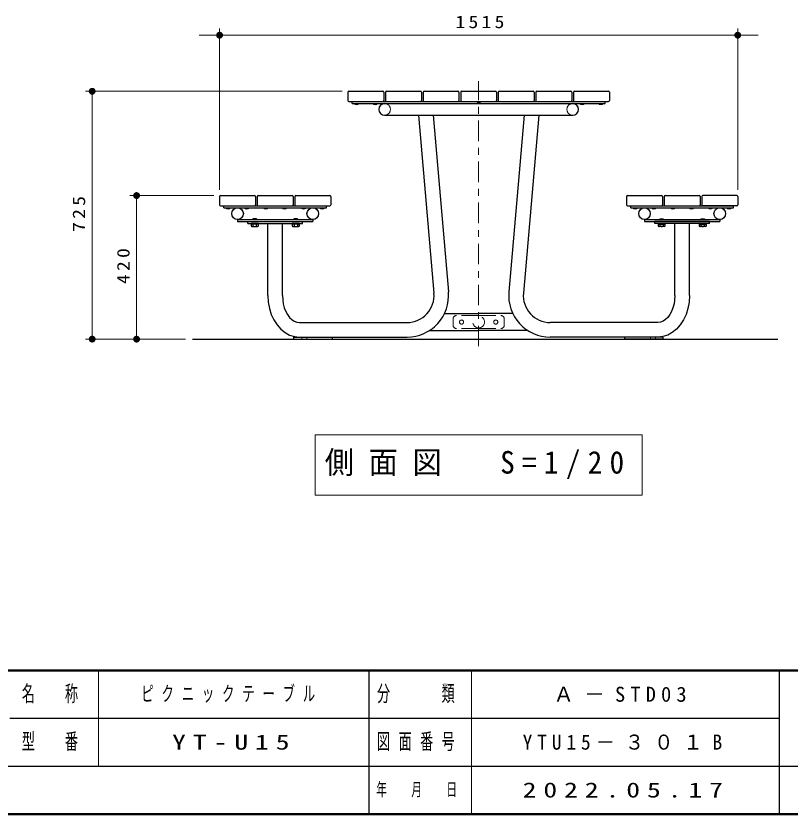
# Model space of a CAD drawing. Units: millimetres on the paper, scale 1:20. Extents: x -365 to 0, y 0 to 257.
# Drawn here: x -181.6 to -68.4, y 0 to 116.7 of the extents above; entities that cross this region are included whole.
import ezdxf

# ---------------------------------------------------------------- set-up
doc = ezdxf.new("R2010")
doc.units = ezdxf.units.MM
doc.linetypes.add('USER1', pattern=[4.5, 2.5, -2])
doc.linetypes.add('USER2', pattern=[6, 3, -1, 1, -1])
doc.layers.add('1_20', color=7, linetype='Continuous', lineweight=25)
doc.layers.add('LY_3', color=7, linetype='Continuous', lineweight=13)
doc.layers.add('LY_4', color=7, linetype='Continuous')
doc.styles.add('ＭＳ ゴシック', font='')
doc.styles.get('ＭＳ ゴシック').set_extended_font_data('MS Gothic')

# ---------------------------------------------------------------- blocks, each defined once
blk = doc.blocks.new('filled_dot')
at = {"color": 0, "linetype": 'Continuous', "lineweight": -2, "const_width": 1.25}
blk.add_lwpolyline([(-0.625, 0, 1), (0.625, 0, 1)], format="xyb", close=True, dxfattribs=at)

msp = doc.modelspace()

# ---------------------------------------------------------------- linework, layer by layer
at = {"layer": '1_20', "lineweight": 13}
for p, q in [((-151.809, 91.303), (-151.809, 114.906)), ((-76.059, 91.303), (-76.059, 114.906)), ((-154.809, 113.906), (-73.059, 113.906)), ((-133.909, 105.703), (-171.437, 105.703)), ((-170.437, 69.453), (-170.437, 105.703)), ((-132.159, 103.878), (-132.159, 103.903)), ((-131.459, 103.903), (-132.159, 103.903)), ((-131.459, 103.878), (-132.159, 103.878)), ((-131.459, 103.878), (-131.459, 103.903)), ((-129.409, 103.878), (-129.409, 103.903)), ((-128.709, 103.903), (-129.409, 103.903)), ((-128.709, 103.878), (-129.409, 103.878)), ((-128.709, 103.878), (-128.709, 103.903)), ((-99.159, 103.878), (-99.159, 103.903)), ((-98.459, 103.903), (-99.159, 103.903)), ((-98.459, 103.878), (-99.159, 103.878)), ((-98.459, 103.878), (-98.459, 103.903)), ((-96.409, 103.878), (-96.409, 103.903)), ((-95.709, 103.903), (-96.409, 103.903)), ((-95.709, 103.878), (-96.409, 103.878)), ((-95.709, 103.878), (-95.709, 103.903)), ((-152.659, 90.453), (-164.945, 90.453)), ((-163.945, 69.453), (-163.945, 90.453)), ((-150.909, 88.628), (-150.909, 88.653)), ((-150.209, 88.653), (-150.909, 88.653)), ((-150.209, 88.628), (-150.909, 88.628)), ((-150.209, 88.628), (-150.209, 88.653)), ((-148.159, 88.628), (-148.159, 88.653)), ((-147.459, 88.653), (-148.159, 88.653)), ((-147.459, 88.628), (-148.159, 88.628)), ((-147.459, 88.628), (-147.459, 88.653)), ((-145.409, 88.628), (-145.409, 88.653)), ((-144.709, 88.653), (-145.409, 88.653)), ((-144.709, 88.628), (-145.409, 88.628)), ((-144.709, 88.628), (-144.709, 88.653)), ((-142.659, 88.628), (-142.659, 88.653)), ((-141.959, 88.653), (-142.659, 88.653)), ((-141.959, 88.628), (-142.659, 88.628)), ((-141.959, 88.628), (-141.959, 88.653)), ((-139.909, 88.628), (-139.909, 88.653)), ((-139.209, 88.653), (-139.909, 88.653)), ((-139.209, 88.628), (-139.909, 88.628)), ((-139.209, 88.628), (-139.209, 88.653)), ((-137.159, 88.628), (-137.159, 88.653)), ((-136.459, 88.653), (-137.159, 88.653)), ((-136.459, 88.628), (-137.159, 88.628)), ((-136.459, 88.628), (-136.459, 88.653)), ((-91.409, 88.628), (-91.409, 88.653)), ((-90.709, 88.653), (-91.409, 88.653)), ((-90.709, 88.628), (-91.409, 88.628)), ((-90.709, 88.628), (-90.709, 88.653)), ((-88.659, 88.628), (-88.659, 88.653)), ((-87.959, 88.653), (-88.659, 88.653)), ((-87.959, 88.628), (-88.659, 88.628)), ((-87.959, 88.628), (-87.959, 88.653)), ((-85.909, 88.628), (-85.909, 88.653)), ((-85.209, 88.653), (-85.909, 88.653)), ((-85.209, 88.628), (-85.909, 88.628)), ((-85.209, 88.628), (-85.209, 88.653)), ((-83.159, 88.628), (-83.159, 88.653)), ((-82.459, 88.653), (-83.159, 88.653)), ((-82.459, 88.628), (-83.159, 88.628)), ((-82.459, 88.628), (-82.459, 88.653)), ((-80.409, 88.628), (-80.409, 88.653)), ((-80.409, 88.653), (-79.709, 88.653)), ((-80.409, 88.628), (-79.709, 88.628)), ((-79.709, 88.628), (-79.709, 88.653)), ((-77.659, 88.628), (-77.659, 88.653)), ((-77.659, 88.653), (-76.959, 88.653)), ((-77.659, 88.628), (-76.959, 88.628)), ((-76.959, 88.628), (-76.959, 88.653)), ((-156.782, 69.453), (-171.437, 69.453)), ((-156.782, 69.453), (-164.945, 69.453)), ((-137.834, 55.435), (-137.834, 46.635)), ((-90.034, 55.435), (-137.834, 55.435)), ((-90.034, 46.635), (-90.034, 55.435)), ((-137.834, 46.635), (-90.034, 46.635))]:
    msp.add_line(p, q, dxfattribs=at)
at = {"layer": '1_20', "linetype": 'USER2', "lineweight": 13}
msp.add_line((-113.934, 68.413), (-113.934, 107.164), dxfattribs=at)
at = {"layer": '1_20', "color": 70}
for p, q in [((-133.059, 105.553), (-133.059, 104.353)), ((-132.909, 105.703), (-127.959, 105.703)), ((-127.809, 105.553), (-127.809, 104.353)), ((-127.559, 105.553), (-127.559, 104.353)), ((-127.409, 105.703), (-122.459, 105.703)), ((-122.309, 105.553), (-122.309, 104.353)), ((-122.059, 105.553), (-122.059, 104.353)), ((-121.909, 105.703), (-116.959, 105.703)), ((-116.809, 105.553), (-116.809, 104.353)), ((-116.559, 105.553), (-116.559, 104.353)), ((-116.409, 105.703), (-111.459, 105.703)), ((-111.309, 105.553), (-111.309, 104.353)), ((-111.059, 105.553), (-111.059, 104.353)), ((-110.909, 105.703), (-105.959, 105.703)), ((-105.809, 105.553), (-105.809, 104.353)), ((-105.559, 105.553), (-105.559, 104.353)), ((-105.409, 105.703), (-100.459, 105.703)), ((-100.309, 105.553), (-100.309, 104.353)), ((-100.059, 105.553), (-100.059, 104.353)), ((-99.909, 105.703), (-94.959, 105.703)), ((-94.809, 105.553), (-94.809, 104.353)), ((-132.909, 104.203), (-127.959, 104.203)), ((-127.409, 104.203), (-122.459, 104.203)), ((-121.909, 104.203), (-116.959, 104.203)), ((-116.409, 104.203), (-111.459, 104.203)), ((-110.909, 104.203), (-105.959, 104.203)), ((-105.409, 104.203), (-100.459, 104.203)), ((-99.909, 104.203), (-94.959, 104.203)), ((-151.809, 90.303), (-151.809, 89.103)), ((-151.659, 90.453), (-146.709, 90.453)), ((-146.559, 90.303), (-146.559, 89.103)), ((-146.309, 90.303), (-146.309, 89.103)), ((-146.159, 90.453), (-141.209, 90.453)), ((-141.059, 90.303), (-141.059, 89.103)), ((-140.809, 90.303), (-140.809, 89.103)), ((-140.659, 90.453), (-135.709, 90.453)), ((-135.559, 90.303), (-135.559, 89.103)), ((-92.309, 90.303), (-92.309, 89.103)), ((-92.159, 90.453), (-87.209, 90.453)), ((-87.059, 90.303), (-87.059, 89.103)), ((-86.809, 90.303), (-86.809, 89.103)), ((-86.659, 90.453), (-81.709, 90.453)), ((-81.559, 90.303), (-81.559, 89.103)), ((-81.309, 90.303), (-81.309, 89.103)), ((-76.209, 90.453), (-81.159, 90.453)), ((-76.059, 90.303), (-76.059, 89.103)), ((-151.659, 88.953), (-146.709, 88.953)), ((-146.159, 88.953), (-141.209, 88.953)), ((-140.659, 88.953), (-135.709, 88.953)), ((-92.159, 88.953), (-87.209, 88.953)), ((-86.659, 88.953), (-81.709, 88.953)), ((-76.209, 88.953), (-81.159, 88.953))]:
    msp.add_line(p, q, dxfattribs=at)
at = {"layer": '1_20', "color": 4}
for p, q in [((-132.434, 104.203), (-95.434, 104.203)), ((-132.434, 103.903), (-132.434, 104.203)), ((-132.434, 103.903), (-95.434, 103.903)), ((-95.434, 103.903), (-95.434, 104.203)), ((-127.684, 102.203), (-100.184, 102.203)), ((-151.184, 88.653), (-151.184, 88.953)), ((-151.184, 88.953), (-136.184, 88.953)), ((-136.184, 88.653), (-136.184, 88.953)), ((-91.684, 88.653), (-91.684, 88.953)), ((-91.684, 88.953), (-76.684, 88.953)), ((-76.684, 88.653), (-76.684, 88.953)), ((-151.184, 88.653), (-136.184, 88.653)), ((-91.684, 88.653), (-76.684, 88.653)), ((-149.184, 86.953), (-138.184, 86.953)), ((-149.184, 86.953), (-149.184, 86.653)), ((-149.184, 86.653), (-138.184, 86.653)), ((-138.184, 86.953), (-138.184, 86.653)), ((-89.684, 86.953), (-78.684, 86.953)), ((-89.684, 86.953), (-89.684, 86.653)), ((-89.684, 86.653), (-78.684, 86.653)), ((-78.684, 86.953), (-78.684, 86.653))]:
    msp.add_line(p, q, dxfattribs=at)
at = {"layer": '1_20'}
for p, q in [((-114.134, 104.003), (-114.165, 103.903)), ((-114.134, 104.003), (-113.734, 104.003)), ((-113.734, 104.003), (-114.134, 104.003)), ((-113.734, 104.003), (-113.703, 103.903)), ((-146.434, 87.053), (-146.934, 87.053)), ((-146.934, 87.053), (-146.934, 86.953)), ((-146.434, 87.053), (-146.434, 86.953)), ((-140.434, 87.053), (-140.934, 87.053)), ((-140.934, 87.053), (-140.934, 86.953)), ((-140.434, 87.053), (-140.434, 86.953)), ((-87.434, 87.053), (-86.934, 87.053)), ((-87.434, 87.053), (-87.434, 86.953)), ((-86.934, 87.053), (-86.934, 86.953)), ((-81.434, 87.053), (-80.934, 87.053)), ((-81.434, 87.053), (-81.434, 86.953)), ((-80.934, 87.053), (-80.934, 86.953)), ((-147.209, 86.253), (-147.209, 86.353)), ((-146.159, 86.353), (-147.209, 86.353)), ((-146.159, 86.253), (-147.209, 86.253)), ((-147.175, 86.253), (-147.175, 85.978)), ((-147.175, 85.978), (-147.097, 85.933)), ((-147.097, 85.933), (-146.272, 85.933)), ((-146.93, 86.253), (-146.93, 85.978)), ((-146.439, 86.253), (-146.439, 85.978)), ((-146.193, 85.978), (-146.272, 85.933)), ((-146.193, 86.253), (-146.193, 85.978)), ((-146.159, 86.353), (-146.159, 86.253)), ((-141.209, 86.253), (-141.209, 86.353)), ((-140.159, 86.353), (-141.209, 86.353)), ((-140.159, 86.253), (-141.209, 86.253)), ((-141.175, 86.253), (-141.175, 85.978)), ((-141.175, 85.978), (-141.097, 85.933)), ((-141.097, 85.933), (-140.272, 85.933)), ((-140.93, 86.253), (-140.93, 85.978)), ((-140.439, 86.253), (-140.439, 85.978)), ((-140.193, 85.978), (-140.272, 85.933)), ((-140.193, 86.253), (-140.193, 85.978)), ((-140.159, 86.353), (-140.159, 86.253)), ((-87.709, 86.353), (-87.709, 86.253)), ((-87.709, 86.353), (-86.659, 86.353)), ((-87.709, 86.253), (-86.659, 86.253)), ((-87.675, 86.253), (-87.675, 85.978)), ((-87.675, 85.978), (-87.597, 85.933)), ((-86.772, 85.933), (-87.597, 85.933)), ((-87.43, 86.253), (-87.43, 85.978)), ((-86.939, 86.253), (-86.939, 85.978)), ((-86.693, 85.978), (-86.772, 85.933)), ((-86.693, 86.253), (-86.693, 85.978)), ((-86.659, 86.253), (-86.659, 86.353)), ((-81.709, 86.353), (-81.709, 86.253)), ((-81.709, 86.353), (-80.659, 86.353)), ((-81.709, 86.253), (-80.659, 86.253)), ((-81.675, 86.253), (-81.675, 85.978)), ((-81.675, 85.978), (-81.597, 85.933)), ((-80.772, 85.933), (-81.597, 85.933)), ((-81.43, 86.253), (-81.43, 85.978)), ((-80.939, 86.253), (-80.939, 85.978)), ((-80.693, 85.978), (-80.772, 85.933)), ((-80.693, 86.253), (-80.693, 85.978)), ((-80.659, 86.253), (-80.659, 86.353)), ((-155.782, 69.453), (-70.189, 69.453))]:
    msp.add_line(p, q, dxfattribs=at)
at = {"layer": '1_20', "color": 2}
for p, q in [((-122.751, 102.203), (-120.473, 76.163)), ((-120.608, 102.203), (-118.346, 76.349)), ((-107.26, 102.203), (-109.522, 76.349)), ((-105.117, 102.203), (-107.395, 76.163)), ((-147.684, 86.653), (-139.684, 86.653)), ((-147.684, 86.353), (-147.684, 86.653)), ((-139.684, 86.353), (-139.684, 86.653)), ((-80.184, 86.653), (-88.184, 86.653)), ((-88.184, 86.353), (-88.184, 86.653)), ((-80.184, 86.353), (-80.184, 86.653)), ((-147.684, 86.353), (-139.684, 86.353)), ((-144.752, 75.82), (-144.752, 86.353)), ((-142.617, 75.82), (-142.617, 86.353)), ((-80.184, 86.353), (-88.184, 86.353)), ((-85.252, 75.82), (-85.252, 86.353)), ((-83.117, 75.82), (-83.117, 86.353)), ((-118.917, 73.203), (-113.934, 73.203)), ((-108.952, 73.203), (-113.934, 73.203)), ((-140.149, 71.888), (-124.391, 71.888)), ((-87.72, 71.888), (-103.478, 71.888)), ((-121.131, 70.703), (-113.934, 70.703)), ((-106.737, 70.703), (-113.934, 70.703)), ((-140.934, 69.453), (-140.934, 69.753)), ((-140.934, 69.753), (-124.391, 69.753)), ((-140.934, 69.453), (-135.313, 69.453)), ((-135.313, 69.453), (-135.313, 69.753)), ((-86.934, 69.753), (-103.478, 69.753)), ((-92.556, 69.453), (-92.556, 69.753)), ((-86.934, 69.453), (-92.556, 69.453)), ((-86.934, 69.453), (-86.934, 69.753))]:
    msp.add_line(p, q, dxfattribs=at)
at = {"layer": '1_20', "linetype": 'USER1', "lineweight": 13}
for p, q in [((-117.684, 72.403), (-117.684, 71.503)), ((-113.934, 72.903), (-117.184, 72.903)), ((-113.934, 72.903), (-110.684, 72.903)), ((-110.184, 72.403), (-110.184, 71.503)), ((-113.934, 71.003), (-117.184, 71.003)), ((-113.934, 71.003), (-110.684, 71.003))]:
    msp.add_line(p, q, dxfattribs=at)
at = {"layer": '1_20', "color": 2, "linetype": 'USER1', "lineweight": 13}
for p, q in [((-139.809, 69.453), (-139.809, 69.753)), ((-139.059, 69.453), (-139.059, 69.753)), ((-88.809, 69.453), (-88.809, 69.753)), ((-88.059, 69.453), (-88.059, 69.753))]:
    msp.add_line(p, q, dxfattribs=at)
at = {"layer": '1_20', "color": 2}
for points in [[(-144.752, 75.82), (-144.695, 74.871), (-144.526, 73.945), (-144.25, 73.066), (-143.873, 72.254), (-143.404, 71.53), (-142.854, 70.912), (-142.238, 70.414), (-141.571, 70.05), (-140.869, 69.828), (-140.149, 69.753)], [(-142.617, 75.82), (-142.586, 75.205), (-142.496, 74.605), (-142.348, 74.035), (-142.145, 73.509), (-141.894, 73.04), (-141.599, 72.639), (-141.269, 72.317), (-140.911, 72.08), (-140.535, 71.936), (-140.149, 71.888)], [(-83.117, 75.82), (-83.173, 74.871), (-83.342, 73.945), (-83.618, 73.066), (-83.996, 72.254), (-84.465, 71.53), (-85.014, 70.912), (-85.63, 70.414), (-86.297, 70.05), (-87, 69.828), (-87.72, 69.753)], [(-85.252, 75.82), (-85.282, 75.205), (-85.373, 74.605), (-85.521, 74.035), (-85.723, 73.509), (-85.975, 73.04), (-86.269, 72.639), (-86.599, 72.317), (-86.957, 72.08), (-87.334, 71.936), (-87.72, 71.888)]]:
    msp.add_lwpolyline(points, dxfattribs=at)
at = {"layer": '1_20', "color": 4}
for centre in [(-149.184, 87.803), (-138.184, 87.803), (-89.684, 87.803), (-78.684, 87.803)]:
    msp.add_circle(centre, 0.85, dxfattribs=at)
at = {"layer": '1_20', "linetype": 'USER1', "lineweight": 13}
for centre, radius in [((-113.934, 71.953), 0.85), ((-116.434, 71.953), 0.3), ((-111.434, 71.953), 0.3)]:
    msp.add_circle(centre, radius, dxfattribs=at)
at = {"layer": '1_20', "color": 2, "linetype": 'USER1', "lineweight": 13}
for centre in [(-116.434, 71.953), (-111.434, 71.953)]:
    msp.add_circle(centre, 0.3, dxfattribs=at)
at = {"layer": '1_20', "color": 70}
for centre, start, end in [((-132.909, 105.553), 90, 180), ((-127.959, 105.553), 0, 90), ((-127.409, 105.553), 90, 180), ((-122.459, 105.553), 0, 90), ((-121.909, 105.553), 90, 180), ((-116.959, 105.553), 0, 90), ((-116.409, 105.553), 90, 180), ((-111.459, 105.553), 0, 90), ((-110.909, 105.553), 90, 180), ((-105.959, 105.553), 0, 90), ((-105.409, 105.553), 90, 180), ((-100.459, 105.553), 0, 90), ((-99.909, 105.553), 90, 180), ((-94.959, 105.553), 0, 90), ((-132.909, 104.353), 180, 270), ((-127.959, 104.353), 270, 0), ((-127.409, 104.353), 180, 270), ((-122.459, 104.353), 270, 0), ((-121.909, 104.353), 180, 270), ((-116.959, 104.353), 270, 0), ((-116.409, 104.353), 180, 270), ((-111.459, 104.353), 270, 0), ((-110.909, 104.353), 180, 270), ((-105.959, 104.353), 270, 0), ((-105.409, 104.353), 180, 270), ((-100.459, 104.353), 270, 0), ((-99.909, 104.353), 180, 270), ((-94.959, 104.353), 270, 0), ((-151.659, 90.303), 90, 180), ((-146.709, 90.303), 0, 90), ((-146.159, 90.303), 90, 180), ((-141.209, 90.303), 0, 90), ((-140.659, 90.303), 90, 180), ((-135.709, 90.303), 0, 90), ((-92.159, 90.303), 90, 180), ((-87.209, 90.303), 0, 90), ((-86.659, 90.303), 90, 180), ((-81.709, 90.303), 0, 90), ((-81.159, 90.303), 90, 180), ((-76.209, 90.303), 0, 90), ((-151.659, 89.103), 180, 270), ((-146.709, 89.103), 270, 0), ((-146.159, 89.103), 180, 270), ((-141.209, 89.103), 270, 0), ((-140.659, 89.103), 180, 270), ((-135.709, 89.103), 270, 0), ((-92.159, 89.103), 180, 270), ((-87.209, 89.103), 270, 0), ((-86.659, 89.103), 180, 270), ((-81.709, 89.103), 270, 0), ((-81.159, 89.103), 180, 270), ((-76.209, 89.103), 270, 0)]:
    msp.add_arc(centre, 0.15, start, end, dxfattribs=at)
at = {"layer": '1_20', "lineweight": 13}
for centre in [(-131.809, 104.181), (-129.059, 104.181), (-98.809, 104.181), (-96.059, 104.181), (-150.559, 88.931), (-147.809, 88.931), (-145.059, 88.931), (-142.309, 88.931), (-139.559, 88.931), (-136.809, 88.931), (-91.059, 88.931), (-88.309, 88.931), (-85.559, 88.931), (-82.809, 88.931), (-80.059, 88.931), (-77.309, 88.931)]:
    msp.add_arc(centre, 0.463, 220.86566, 319.13434, dxfattribs=at)
at = {"layer": '1_20'}
for centre, radius, start, end in [((-127.684, 103.053), 0.85, 90, 270), ((-100.184, 103.053), 0.85, 270, 90), ((-147.052, 86.191), 0.245, 240.00001, 299.99999), ((-146.684, 86.622), 0.689, 249.136, 290.864), ((-146.316, 86.191), 0.245, 240.00001, 299.99999), ((-141.052, 86.191), 0.245, 240.00001, 299.99999), ((-140.684, 86.622), 0.689, 249.136, 290.864), ((-140.316, 86.191), 0.245, 240.00001, 299.99999), ((-87.552, 86.191), 0.245, 240.00001, 299.99999), ((-87.184, 86.622), 0.689, 249.136, 290.864), ((-86.816, 86.191), 0.245, 240.00001, 299.99999), ((-81.552, 86.191), 0.245, 240.00001, 299.99999), ((-81.184, 86.622), 0.689, 249.136, 290.864), ((-80.816, 86.191), 0.245, 240.00001, 299.99999)]:
    msp.add_arc(centre, radius, start, end, dxfattribs=at)
at = {"layer": '1_20', "linetype": 'USER1', "lineweight": 13}
for centre, radius, start, end in [((-127.684, 103.053), 0.85, 270, 90), ((-100.184, 103.053), 0.85, 90, 270), ((-117.184, 72.403), 0.5, 90, 180), ((-110.684, 72.403), 0.5, 0, 90), ((-117.184, 71.503), 0.5, 180, 270), ((-110.684, 71.503), 0.5, 270, 0)]:
    msp.add_arc(centre, radius, start, end, dxfattribs=at)
at = {"layer": '1_20', "color": 2}
for centre, radius, start, end in [((-124.391, 75.82), 6.067, 270, 5), ((-124.391, 75.82), 3.933, 270, 5), ((-103.478, 75.82), 6.067, 175, 270), ((-103.478, 75.82), 3.933, 175, 270)]:
    msp.add_arc(centre, radius, start, end, dxfattribs=at)
at = {"layer": 'LY_3', "lineweight": 50}
for p, q in [((-365, 21), (0, 21)), ((-365, 0), (0, 0))]:
    msp.add_line(p, q, dxfattribs=at)
at = {"layer": 'LY_3'}
for p, q in [((-169.5, 21), (-169.5, 7)), ((-115, 21), (-115, 0))]:
    msp.add_line(p, q, dxfattribs=at)
at = {"layer": 'LY_3', "color": 211, "lineweight": 25}
for p, q in [((-130, 21), (-130, 0)), ((-70, 21), (-70, 0)), ((-182.5, 14), (-70, 14)), ((-237.5, 7), (0, 7))]:
    msp.add_line(p, q, dxfattribs=at)

# ---------------------------------------------------------------- block references
at = {"layer": '1_20', "lineweight": 13, "xscale": 0.4, "yscale": 0.4}
for p, rotation in [((-151.809, 113.906), 180), ((-170.437, 105.703), 270), ((-163.945, 90.453), 270), ((-170.437, 69.453), 90), ((-163.945, 69.453), 90)]:
    msp.add_blockref('filled_dot', p, dxfattribs=dict(at, rotation=rotation))
msp.add_blockref('filled_dot', (-76.059, 113.906), dxfattribs=at)

# ---------------------------------------------------------------- texts
at = {"layer": '1_20', "style": 'ＭＳ ゴシック'}
for s, insert, char_height, attachment_point in [('\\T1.33;\\W1.15;1515', (-113.513, 114.906), 1.833, 8), ('\\T1.5;\\W0.95;側面図\u3000S=1/20', (-136.434, 51.035), 3.299, 4)]:
    msp.add_mtext(s, dxfattribs=dict(at, insert=insert, char_height=char_height, attachment_point=attachment_point))
at = {"layer": '1_20', "char_height": 1.833, "attachment_point": 8, "rotation": 90, "style": 'ＭＳ ゴシック'}
for s, insert in [('\\T1.33;\\W1.15;725', (-171.437, 87.995)), ('\\T1.33;\\W1.15;420', (-164.945, 80.368))]:
    msp.add_mtext(s, dxfattribs=dict(at, insert=insert))
at = {"layer": 'LY_3', "color": 4, "attachment_point": 5, "style": 'ＭＳ ゴシック'}
for s, insert, char_height in [('\\T1.64;\\W0.6;名\u3000称', (-176, 17.5), 2.346), ('\\T1.64;\\W0.6;分\u3000\u3000類', (-122.5, 17.5), 2.346), ('\\T1.64;\\W0.6;型\u3000番', (-176, 10.5), 2.346), ('\\T1.64;\\W0.6;図面番号', (-122.5, 10.5), 2.346), ('\\T1.64;\\W0.6;年\u3000月\u3000日', (-122.5, 3.5), 1.906)]:
    msp.add_mtext(s, dxfattribs=dict(at, insert=insert, char_height=char_height))
at = {"layer": 'LY_4', "char_height": 2.199, "attachment_point": 4, "style": 'ＭＳ ゴシック'}
for s, insert in [('\\T1.64;\\W0.6;ピクニックテーブル', (-163.25, 17.5)), ('\\T1.5;Ａ－STD03', (-103, 17.5)), ('\\T1.5;\\W1.35;YT-U15', (-158.75, 10.5)), ('\\T1.5;\\W0.95;YTU15－３０１B', (-107.5, 10.5)), ('\\T1.5;\\W1.35;2022.05.17', (-107.5, 3.5))]:
    msp.add_mtext(s, dxfattribs=dict(at, insert=insert))

doc.saveas('drawing.dxf')
